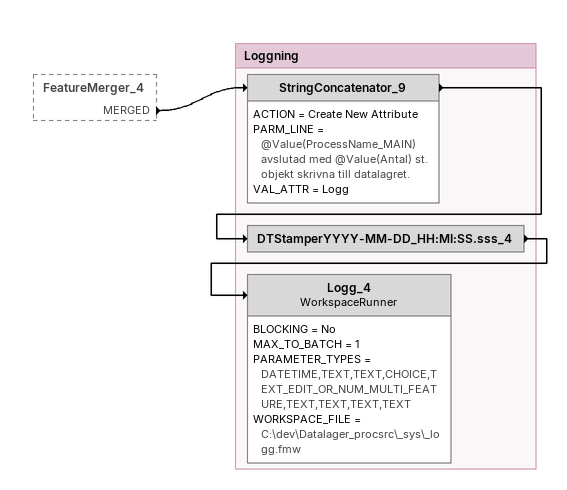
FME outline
FeatureMerger_4 [outside]
    MERGED -> StringConcatenator_9

Bookmark: Loggning
StringConcatenator_9
    ACTION = Create New Attribute
    PARM_LINE = @Value(ProcessName_MAIN) avslutad med @Value(Antal) st. objekt skrivna till datalagret.
    VAL_ATTR = Logg
    -> DTStamperYYYY-MM-DD_HH:MI:SS.sss_4
DTStamperYYYY-MM-DD_HH:MI:SS.sss_4
    -> Logg_4
Logg_4: WorkspaceRunner
    BLOCKING = No
    MAX_TO_BATCH = 1
    PARAMETER_TYPES = DATETIME,TEXT,TEXT,CHOICE,TEXT_EDIT_OR_NUM_MULTI_FEATURE,TEXT,TEXT,TEXT,TEXT
    WORKSPACE_FILE = C:\dev\Datalager_procsrc\_sys\_logg.fmw
